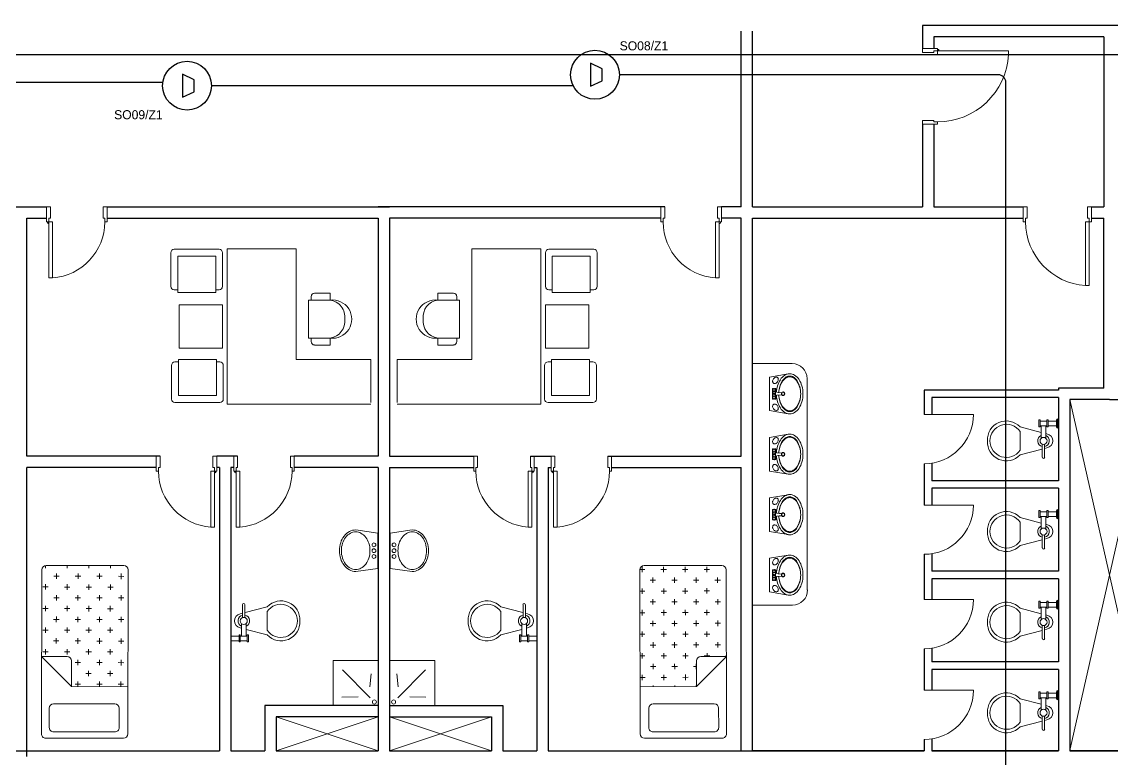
# Model space of a CAD drawing. Extents: x -59 to 582, y -1177 to 100.
# Drawn here: x 243.31 to 257.74, y -441.3 to -431.54 of the extents above; entities that cross this region are included whole.
import ezdxf
from ezdxf.enums import TextEntityAlignment as Align

# ---------------------------------------------------------------- set-up
doc = ezdxf.new("R2010")
doc.units = 0
doc.header["$LTSCALE"] = 0.15
doc.layers.get('0').update_dxf_attribs({"color": 252})
for name, color, linetype in [('0 sockets', 252, 'Continuous'), ('0 sound', 252, 'Continuous'), ('AUTOINCR', 7, 'Continuous'), ('bound', 252, 'Continuous'), ('FIRE_LOOP', 7, 'Continuous')]:
    doc.layers.add(name, color=color, linetype=linetype)
for name, color, linetype, lineweight in [('anal', 252, 'Continuous', 20), ('DOOR', 252, 'Continuous', 20), ('FIXT', 252, 'Continuous', 9), ('FUR', 252, 'Continuous', 9), ('sofa', 252, 'Continuous', 9), ('wall', 252, 'Continuous', 30), ('WC', 252, 'Continuous', 9)]:
    doc.layers.add(name, color=color, linetype=linetype, lineweight=lineweight)
doc.styles.add('ROMAND', font='ROMAND.SHX')

# ---------------------------------------------------------------- blocks, each defined once
blk = doc.blocks.new('WQ')
h = blk.add_hatch(color=6)
h.dxf.hatch_style = 1
h.paths.add_polyline_path([(-126.091, 5), (-126.091, -169.521), (126.091, -169.521), (126.091, 5)])
h.paths.add_polyline_path([(121.091, 0), (121.091, -164.521), (-121.091, -164.521), (-121.091, 0)], flags=16)
at = {"layer": '0 sockets', "color": 3, "style": 'ROMAND'}
blk.add_attdef('ACCESS_CONTROL', (-48.663, 7.622), '', height=7.973, dxfattribs=at)
blk = doc.blocks.new('D100')
at = {"layer": 'DOOR'}
for points in [[(0.03, 0.2), (0.03, 1.14), (0.078, 1.14), (0.078, 0.2)], [(0.03, 0.2), (0, 0.2), (0, 0), (0.05, 0), (0.05, 0.15), (0.03, 0.15)], [(0.97, 0.2), (1, 0.2), (1, 0), (0.95, 0), (0.95, 0.15), (0.97, 0.15)]]:
    blk.add_lwpolyline(points, close=True, dxfattribs=at)
blk.add_circle((0.02, 0.21), 0.01, dxfattribs=at)
blk.add_arc((0.029, 0.2), 0.941, 0.0029, 86.9663, dxfattribs=at)
blk = doc.blocks.new('A$C48FC3568')
at = {"layer": 'FUR'}
h = blk.add_hatch(dxfattribs=at)
h.set_pattern_fill('CROSS', color=256, scale=0.5, style=0)
h.set_pattern_definition([(0, (-34.60875, 58.23435), (0.125, -0.125), [0.0625, -0.1875]), (270, (-34.5775, 58.2656), (-0.125, -0.125), [0.0625, -0.1875])])
h.paths.add_polyline_path([(1.055, 0.703), (1.055, 1), (0.05, 1, 0.414214), (0, 0.95), (0, 0.05, 0.414214), (0.05, 0), (1.402, 0), (1.402, 0.653), (1.105, 0.653, -0.414214)])
for p, q in [((0, 0.95), (0, 0.05)), ((1.95, 1), (0.05, 1)), ((1.402, 0.653), (1.055, 1)), ((1.055, 1), (1.055, 0.703)), ((1.877, 0.909), (1.652, 0.909)), ((2, 0.05), (2, 0.95)), ((1.602, 0.859), (1.602, 0.15)), ((1.927, 0.15), (1.927, 0.859)), ((1.402, 0.653), (1.105, 0.653)), ((1.402, 0), (1.402, 0.653)), ((1.652, 0.1), (1.877, 0.1)), ((0.05, 0), (1.95, 0))]:
    blk.add_line(p, q, dxfattribs=at)
for centre, start, end in [((0.05, 0.95), 90, 180), ((1.652, 0.859), 90, 180), ((1.877, 0.859), 360, 90), ((1.95, 0.95), 360, 90), ((1.105, 0.703), 180, 270), ((1.652, 0.15), 180, 270), ((1.877, 0.15), 270, 0), ((0.05, 0.05), 180, 270), ((1.95, 0.05), 270, 360)]:
    blk.add_arc(centre, 0.05, start, end, dxfattribs=at)
blk = doc.blocks.new('ARCH')
at = {"layer": 'anal'}
for p, q in [((75.075, 373), (75.6, 373)), ((75.8, 372.8), (75.8, 370)), ((75.606, 369.804), (75.075, 369.804)), ((70.125, 368.325), (68.775, 367.875)), ((70.125, 367.875), (68.775, 368.325)), ((70.125, 368.325), (68.775, 367.875)), ((70.125, 367.875), (68.775, 368.325)), ((70.275, 367.875), (71.625, 368.325)), ((70.275, 368.325), (71.625, 367.875)), ((70.275, 367.875), (71.625, 368.325)), ((70.275, 368.325), (71.625, 367.875))]:
    blk.add_line(p, q, dxfattribs=at)
for centre, start, end in [((75.6, 372.8), 0, 90), ((75.606, 370.004), 270, 0)]:
    blk.add_arc(centre, 0.2, start, end, dxfattribs=at)
at = {"layer": 'bound', "color": 2}
blk.add_lwpolyline([(91.902, 377.348), (94.426, 377.348), (94.426, 312.722), (-14.994, 312.722), (-14.994, 377.09), (94.639, 377.09)], dxfattribs=at)
at = {"layer": 'DOOR'}
for p, q in [((77.35, 372.325), (78, 372.325)), ((77.35, 371.125), (78, 371.125)), ((77.35, 369.875), (78, 369.875)), ((77.35, 368.675), (78, 368.675))]:
    blk.add_line(p, q, dxfattribs=at)
for points in [[(65.765, 374.875), (65.735, 374.875), (65.735, 375.075), (65.785, 375.075), (65.785, 374.925), (65.765, 374.925)], [(66.505, 374.875), (66.535, 374.875), (66.535, 375.075), (66.485, 375.075), (66.485, 374.925), (66.505, 374.925)], [(73.895, 374.875), (73.865, 374.875), (73.865, 375.075), (73.915, 375.075), (73.915, 374.925), (73.895, 374.925)], [(74.635, 374.875), (74.665, 374.875), (74.665, 375.075), (74.615, 375.075), (74.615, 374.925), (74.635, 374.925)], [(78.691, 374.875), (78.661, 374.875), (78.661, 375.075), (78.711, 375.075), (78.711, 374.925), (78.691, 374.925)], [(79.531, 374.875), (79.561, 374.875), (79.561, 375.075), (79.511, 375.075), (79.511, 374.925), (79.531, 374.925)], [(65.765, 374.875), (65.765, 374.135), (65.813, 374.135), (65.813, 374.875)], [(74.635, 374.875), (74.635, 374.135), (74.587, 374.135), (74.587, 374.875)], [(79.531, 374.875), (79.531, 374.035), (79.483, 374.035), (79.483, 374.875)], [(67.217, 371.575), (67.187, 371.575), (67.187, 371.775), (67.237, 371.775), (67.237, 371.625), (67.217, 371.625)], [(67.957, 371.575), (67.987, 371.575), (67.987, 371.775), (67.937, 371.775), (67.937, 371.625), (67.957, 371.625)], [(68.243, 371.575), (68.213, 371.575), (68.213, 371.775), (68.263, 371.775), (68.263, 371.625), (68.243, 371.625)], [(68.983, 371.575), (69.013, 371.575), (69.013, 371.775), (68.963, 371.775), (68.963, 371.625), (68.983, 371.625)], [(71.417, 371.575), (71.387, 371.575), (71.387, 371.775), (71.437, 371.775), (71.437, 371.625), (71.417, 371.625)], [(72.157, 371.575), (72.187, 371.575), (72.187, 371.775), (72.137, 371.775), (72.137, 371.625), (72.157, 371.625)], [(72.443, 371.575), (72.413, 371.575), (72.413, 371.775), (72.463, 371.775), (72.463, 371.625), (72.443, 371.625)], [(73.183, 371.575), (73.213, 371.575), (73.213, 371.775), (73.163, 371.775), (73.163, 371.625), (73.183, 371.625)], [(67.957, 371.575), (67.957, 370.835), (67.908, 370.835), (67.908, 371.575)], [(68.243, 371.575), (68.243, 370.835), (68.292, 370.835), (68.292, 371.575)], [(72.157, 371.575), (72.157, 370.835), (72.108, 370.835), (72.108, 371.575)], [(72.443, 371.575), (72.443, 370.835), (72.492, 370.835), (72.492, 371.575)]]:
    blk.add_lwpolyline(points, close=True, dxfattribs=at)
for centre in [(65.755, 374.865), (74.645, 374.865), (67.967, 371.565), (68.233, 371.565), (72.167, 371.565), (72.433, 371.565)]:
    blk.add_circle(centre, 0.01, dxfattribs=at)
for centre, radius, start, end in [((65.765, 374.875), 0.74, 273.7231, 0), ((74.635, 374.875), 0.74, 180, 266.2769), ((79.536, 374.878), 0.845, 180.2218, 266.3889), ((77.35, 372.325), 0.65, 270, 0), ((67.957, 371.575), 0.74, 180, 266.2769), ((68.243, 371.575), 0.74, 273.7231, 0), ((72.157, 371.575), 0.74, 180, 266.2769), ((72.443, 371.575), 0.74, 273.7231, 0), ((77.35, 371.125), 0.65, 270, 0), ((77.35, 369.875), 0.65, 270, 0), ((77.35, 368.675), 0.65, 270, 0)]:
    blk.add_arc(centre, radius, start, end, dxfattribs=at)
at = {"layer": 'FIXT'}
for p, q in [((75.55, 372.864), (75.3, 372.822)), ((75.3, 372.822), (75.3, 372.377)), ((75.34, 372.67), (75.34, 372.53)), ((75.353, 372.67), (75.34, 372.67)), ((75.344, 372.669), (75.34, 372.67)), ((75.351, 372.669), (75.344, 372.669)), ((75.344, 372.669), (75.344, 372.663)), ((75.344, 372.637), (75.344, 372.563)), ((75.385, 372.67), (75.371, 372.67)), ((75.38, 372.669), (75.373, 372.669)), ((75.38, 372.669), (75.385, 372.67)), ((75.38, 372.669), (75.38, 372.663)), ((75.38, 372.637), (75.38, 372.563)), ((75.385, 372.67), (75.385, 372.639)), ((75.462, 372.613), (75.398, 372.62)), ((75.462, 372.587), (75.398, 372.58)), ((75.464, 372.614), (75.416, 372.618)), ((75.464, 372.586), (75.416, 372.582)), ((75.462, 372.613), (75.464, 372.614)), ((75.462, 372.587), (75.464, 372.586)), ((75.344, 372.531), (75.34, 372.53)), ((75.353, 372.53), (75.34, 372.53)), ((75.344, 372.531), (75.344, 372.537)), ((75.351, 372.531), (75.344, 372.531)), ((75.385, 372.53), (75.371, 372.53)), ((75.38, 372.531), (75.373, 372.531)), ((75.38, 372.531), (75.38, 372.537)), ((75.38, 372.531), (75.385, 372.53)), ((75.385, 372.53), (75.385, 372.561)), ((75.3, 372.377), (75.55, 372.336)), ((75.55, 372.064), (75.3, 372.022)), ((75.3, 372.022), (75.3, 371.577)), ((75.34, 371.87), (75.34, 371.73)), ((75.353, 371.87), (75.34, 371.87)), ((75.344, 371.869), (75.34, 371.87)), ((75.351, 371.869), (75.344, 371.869)), ((75.344, 371.869), (75.344, 371.863)), ((75.385, 371.87), (75.371, 371.87)), ((75.38, 371.869), (75.373, 371.869)), ((75.38, 371.869), (75.385, 371.87)), ((75.38, 371.869), (75.38, 371.863)), ((75.385, 371.87), (75.385, 371.839)), ((75.344, 371.731), (75.34, 371.73)), ((75.353, 371.73), (75.34, 371.73)), ((75.344, 371.837), (75.344, 371.763)), ((75.344, 371.731), (75.344, 371.737)), ((75.351, 371.731), (75.344, 371.731)), ((75.385, 371.73), (75.371, 371.73)), ((75.38, 371.731), (75.373, 371.731)), ((75.38, 371.837), (75.38, 371.763)), ((75.38, 371.731), (75.38, 371.737)), ((75.38, 371.731), (75.385, 371.73)), ((75.385, 371.73), (75.385, 371.761)), ((75.462, 371.813), (75.398, 371.82)), ((75.462, 371.787), (75.398, 371.78)), ((75.464, 371.814), (75.416, 371.818)), ((75.464, 371.786), (75.416, 371.782)), ((75.462, 371.813), (75.464, 371.814)), ((75.462, 371.787), (75.464, 371.786)), ((75.3, 371.577), (75.55, 371.536)), ((75.55, 371.264), (75.3, 371.222)), ((75.3, 371.222), (75.3, 370.777)), ((75.34, 371.07), (75.34, 370.93)), ((75.353, 371.07), (75.34, 371.07)), ((75.344, 371.069), (75.34, 371.07)), ((75.351, 371.069), (75.344, 371.069)), ((75.344, 371.069), (75.344, 371.063)), ((75.344, 371.037), (75.344, 370.963)), ((75.385, 371.07), (75.371, 371.07)), ((75.38, 371.069), (75.373, 371.069)), ((75.38, 371.069), (75.385, 371.07)), ((75.38, 371.069), (75.38, 371.063)), ((75.38, 371.037), (75.38, 370.963)), ((75.385, 371.07), (75.385, 371.039)), ((75.462, 371.013), (75.398, 371.02)), ((75.464, 371.014), (75.416, 371.018)), ((75.462, 371.013), (75.464, 371.014)), ((75.344, 370.931), (75.34, 370.93)), ((75.353, 370.93), (75.34, 370.93)), ((75.344, 370.931), (75.344, 370.937)), ((75.351, 370.931), (75.344, 370.931)), ((75.385, 370.93), (75.371, 370.93)), ((75.38, 370.931), (75.373, 370.931)), ((75.38, 370.931), (75.38, 370.937)), ((75.38, 370.931), (75.385, 370.93)), ((75.385, 370.93), (75.385, 370.961)), ((75.462, 370.987), (75.398, 370.98)), ((75.464, 370.986), (75.416, 370.982)), ((75.462, 370.987), (75.464, 370.986)), ((69.826, 370.798), (70.117, 370.757)), ((70.117, 370.289), (70.117, 370.757)), ((70.574, 370.798), (70.283, 370.757)), ((70.283, 370.289), (70.283, 370.757)), ((75.3, 370.777), (75.55, 370.736)), ((75.55, 370.464), (75.3, 370.422)), ((75.3, 370.422), (75.3, 369.977)), ((69.826, 370.248), (70.117, 370.289)), ((70.574, 370.248), (70.283, 370.289)), ((75.34, 370.27), (75.34, 370.13)), ((75.353, 370.27), (75.34, 370.27)), ((75.344, 370.269), (75.34, 370.27)), ((75.344, 370.131), (75.34, 370.13)), ((75.353, 370.13), (75.34, 370.13)), ((75.351, 370.269), (75.344, 370.269)), ((75.344, 370.269), (75.344, 370.263)), ((75.344, 370.237), (75.344, 370.163)), ((75.344, 370.131), (75.344, 370.137)), ((75.351, 370.131), (75.344, 370.131)), ((75.385, 370.27), (75.371, 370.27)), ((75.385, 370.13), (75.371, 370.13)), ((75.38, 370.269), (75.373, 370.269)), ((75.38, 370.131), (75.373, 370.131)), ((75.38, 370.269), (75.385, 370.27)), ((75.38, 370.269), (75.38, 370.263)), ((75.38, 370.237), (75.38, 370.163)), ((75.38, 370.131), (75.38, 370.137)), ((75.38, 370.131), (75.385, 370.13)), ((75.385, 370.27), (75.385, 370.239)), ((75.385, 370.13), (75.385, 370.161)), ((75.462, 370.213), (75.398, 370.22)), ((75.462, 370.187), (75.398, 370.18)), ((75.464, 370.214), (75.416, 370.218)), ((75.464, 370.186), (75.416, 370.182)), ((75.462, 370.213), (75.464, 370.214)), ((75.462, 370.187), (75.464, 370.186)), ((75.3, 369.977), (75.55, 369.936))]:
    blk.add_line(p, q, dxfattribs=at)
for centre, radius in [((75.362, 372.65), 0.022), ((75.362, 372.65), 0.0173), ((75.362, 372.6), 0.0095), ((75.362, 372.55), 0.022), ((75.362, 372.55), 0.0173), ((75.362, 371.85), 0.022), ((75.362, 371.85), 0.0173), ((75.362, 371.75), 0.022), ((75.362, 371.75), 0.0173), ((75.362, 371.8), 0.0095), ((75.362, 371.05), 0.022), ((75.362, 371.05), 0.0173), ((75.362, 371), 0.0095), ((75.362, 370.95), 0.022), ((75.362, 370.95), 0.0173), ((70.067, 370.6), 0.025), ((70.333, 370.6), 0.025), ((70.067, 370.523), 0.025), ((70.067, 370.446), 0.025), ((70.333, 370.523), 0.025), ((70.333, 370.446), 0.025), ((75.362, 370.25), 0.022), ((75.362, 370.15), 0.022), ((75.362, 370.25), 0.0173), ((75.362, 370.15), 0.0173), ((75.362, 370.2), 0.0095)]:
    blk.add_circle(centre, radius, dxfattribs=at)
for centre, radius, start, end in [((75.391, 372.766), 0.0477, 162.1518, 181.6897), ((75.379, 372.765), 0.036, 181.6897, 205.9295), ((75.406, 372.761), 0.0632, 145, 162.1518), ((75.368, 372.76), 0.0237, 205.9295, 235), ((75.406, 372.761), 0.0632, 127.8482, 145), ((75.368, 372.76), 0.0237, 235, 264.0705), ((75.369, 372.772), 0.036, 264.0705, 288.3103), ((75.396, 372.773), 0.0477, 108.3103, 127.8482), ((75.392, 372.784), 0.036, 84.0705, 108.3103), ((75.366, 372.783), 0.0477, 288.3103, 307.8482), ((75.356, 372.796), 0.0632, 307.8482, 325), ((75.394, 372.796), 0.0237, 55, 84.0705), ((75.394, 372.796), 0.0237, 25.9295, 55), ((75.684, 372.63), 0.285, 146.5346, 164.6876), ((75.356, 372.796), 0.0632, 325, 342.1518), ((75.383, 372.791), 0.036, 1.6897, 25.9295), ((75.371, 372.791), 0.0477, 342.1518, 1.6897), ((75.684, 372.63), 0.255, 146.5346, 164.6876), ((75.684, 372.62), 0.255, 146.5346, 164.6876), ((75.614, 372.677), 0.202, 122.0725, 146.5346), ((75.614, 372.677), 0.172, 122.0725, 146.5346), ((75.614, 372.667), 0.172, 122.0725, 146.5346), ((75.57, 372.747), 0.119, 90, 122.0725), ((75.57, 372.747), 0.0886, 90, 122.0725), ((75.57, 372.737), 0.0886, 90, 122.0725), ((75.57, 372.747), 0.119, 57.9275, 90), ((75.57, 372.747), 0.0886, 57.9275, 90), ((75.57, 372.737), 0.0886, 57.9275, 90), ((75.525, 372.677), 0.172, 33.4654, 57.9275), ((75.525, 372.667), 0.172, 33.4654, 57.9275), ((75.525, 372.677), 0.202, 33.4654, 57.9275), ((75.455, 372.63), 0.255, 15.3124, 33.4654), ((75.455, 372.62), 0.255, 15.3124, 33.4654), ((75.455, 372.63), 0.285, 15.3124, 33.4654), ((75.333, 372.65), 0.0115, 315.8561, 44.1439), ((75.362, 372.679), 0.0115, 225.8561, 314.1439), ((75.362, 372.621), 0.0115, 45.8561, 134.1439), ((75.391, 372.65), 0.0115, 135.8561, 224.1439), ((75.4, 372.64), 0.02, 186.6527, 264.0223), ((75.4, 372.56), 0.02, 95.9777, 173.3473), ((75.405, 372.639), 0.02, 180, 254.9387), ((75.405, 372.561), 0.02, 105.0613, 180), ((75.794, 372.6), 0.4, 164.6876, 176.8829), ((75.794, 372.6), 0.37, 164.6876, 177.3133), ((75.794, 372.6), 0.37, 182.6867, 195.3124), ((75.794, 372.59), 0.37, 164.6876, 175.771), ((75.794, 372.61), 0.37, 184.229, 195.3124), ((75.481, 372.6), 0.025, 211.8827, 148.1173), ((75.365, 372.6), 0.0978, 352.2121, 7.7879), ((75.481, 372.6), 0.02, 90, 148.5007), ((75.365, 372.6), 0.099, 351.872, 8.128), ((75.481, 372.6), 0.02, 211.4993, 270), ((75.481, 372.6), 0.02, 270, 90), ((75.345, 372.6), 0.37, 0, 15.3124), ((75.345, 372.59), 0.37, 1.5476, 15.3124), ((75.345, 372.6), 0.37, 344.6876, 0), ((75.345, 372.61), 0.37, 344.6876, 358.4524), ((75.345, 372.6), 0.4, 0, 15.3124), ((75.345, 372.6), 0.4, 344.6876, 0), ((75.333, 372.55), 0.0115, 315.8561, 44.1439), ((75.379, 372.435), 0.036, 154.0705, 178.3103), ((75.391, 372.434), 0.0477, 178.3103, 197.8482), ((75.368, 372.44), 0.0237, 125, 154.0705), ((75.362, 372.579), 0.0115, 225.8561, 314.1439), ((75.362, 372.521), 0.0115, 45.8561, 134.1439), ((75.368, 372.44), 0.0237, 95.9295, 125), ((75.369, 372.428), 0.036, 71.6897, 95.9295), ((75.391, 372.55), 0.0115, 135.8561, 224.1439), ((75.366, 372.417), 0.0477, 52.1518, 71.6897), ((75.794, 372.6), 0.4, 183.1171, 195.3124), ((75.356, 372.404), 0.0632, 35, 52.1518), ((75.684, 372.57), 0.285, 195.3124, 213.4654), ((75.356, 372.404), 0.0632, 17.8482, 35), ((75.684, 372.58), 0.255, 195.3124, 213.4654), ((75.684, 372.57), 0.255, 195.3124, 213.4654), ((75.614, 372.533), 0.172, 213.4654, 237.9275), ((75.525, 372.533), 0.172, 302.0725, 326.5346), ((75.455, 372.58), 0.255, 326.5346, 344.6876), ((75.455, 372.57), 0.255, 326.5346, 344.6876), ((75.455, 372.57), 0.285, 326.5346, 344.6876), ((75.406, 372.439), 0.0632, 197.8482, 215), ((75.406, 372.439), 0.0632, 215, 232.1518), ((75.396, 372.427), 0.0477, 232.1518, 251.6897), ((75.392, 372.416), 0.036, 251.6897, 275.9295), ((75.394, 372.404), 0.0237, 275.9295, 305), ((75.394, 372.404), 0.0237, 305, 334.0705), ((75.383, 372.409), 0.036, 334.0705, 358.3103), ((75.371, 372.409), 0.0477, 358.3103, 17.8482), ((75.614, 372.523), 0.202, 213.4654, 237.9275), ((75.614, 372.523), 0.172, 213.4654, 237.9275), ((75.57, 372.453), 0.119, 237.9275, 270), ((75.57, 372.463), 0.0886, 237.9275, 270), ((75.57, 372.453), 0.0886, 237.9275, 270), ((75.57, 372.463), 0.0886, 270, 302.0725), ((75.57, 372.453), 0.0886, 270, 302.0725), ((75.57, 372.453), 0.119, 270, 302.0725), ((75.525, 372.523), 0.172, 302.0725, 326.5346), ((75.525, 372.523), 0.202, 302.0725, 326.5346), ((75.406, 371.961), 0.0632, 127.8482, 145), ((75.396, 371.973), 0.0477, 108.3103, 127.8482), ((75.392, 371.984), 0.036, 84.0705, 108.3103), ((75.394, 371.996), 0.0237, 55, 84.0705), ((75.394, 371.996), 0.0237, 25.9295, 55), ((75.383, 371.991), 0.036, 1.6897, 25.9295), ((75.614, 371.877), 0.202, 122.0725, 146.5346), ((75.614, 371.877), 0.172, 122.0725, 146.5346), ((75.614, 371.867), 0.172, 122.0725, 146.5346), ((75.57, 371.947), 0.119, 90, 122.0725), ((75.57, 371.947), 0.0886, 90, 122.0725), ((75.57, 371.937), 0.0886, 90, 122.0725), ((75.57, 371.947), 0.119, 57.9275, 90), ((75.57, 371.947), 0.0886, 57.9275, 90), ((75.57, 371.937), 0.0886, 57.9275, 90), ((75.525, 371.877), 0.172, 33.4654, 57.9275), ((75.525, 371.867), 0.172, 33.4654, 57.9275), ((75.525, 371.877), 0.202, 33.4654, 57.9275), ((75.333, 371.85), 0.0115, 315.8561, 44.1439), ((75.391, 371.966), 0.0477, 162.1518, 181.6897), ((75.379, 371.965), 0.036, 181.6897, 205.9295), ((75.406, 371.961), 0.0632, 145, 162.1518), ((75.368, 371.96), 0.0237, 205.9295, 235), ((75.368, 371.96), 0.0237, 235, 264.0705), ((75.362, 371.879), 0.0115, 225.8561, 314.1439), ((75.369, 371.972), 0.036, 264.0705, 288.3103), ((75.391, 371.85), 0.0115, 135.8561, 224.1439), ((75.366, 371.983), 0.0477, 288.3103, 307.8482), ((75.356, 371.996), 0.0632, 307.8482, 325), ((75.794, 371.8), 0.4, 164.6876, 176.8829), ((75.684, 371.83), 0.285, 146.5346, 164.6876), ((75.356, 371.996), 0.0632, 325, 342.1518), ((75.371, 371.991), 0.0477, 342.1518, 1.6897), ((75.794, 371.8), 0.37, 164.6876, 177.3133), ((75.794, 371.79), 0.37, 164.6876, 175.771), ((75.684, 371.83), 0.255, 146.5346, 164.6876), ((75.684, 371.82), 0.255, 146.5346, 164.6876), ((75.455, 371.83), 0.255, 15.3124, 33.4654), ((75.455, 371.82), 0.255, 15.3124, 33.4654), ((75.455, 371.83), 0.285, 15.3124, 33.4654), ((75.345, 371.8), 0.37, 0, 15.3124), ((75.345, 371.79), 0.37, 1.5476, 15.3124), ((75.345, 371.8), 0.4, 0, 15.3124), ((75.333, 371.75), 0.0115, 315.8561, 44.1439), ((75.362, 371.821), 0.0115, 45.8561, 134.1439), ((75.362, 371.779), 0.0115, 225.8561, 314.1439), ((75.362, 371.721), 0.0115, 45.8561, 134.1439), ((75.391, 371.75), 0.0115, 135.8561, 224.1439), ((75.4, 371.84), 0.02, 186.6527, 264.0223), ((75.4, 371.76), 0.02, 95.9777, 173.3473), ((75.405, 371.839), 0.02, 180, 254.9387), ((75.405, 371.761), 0.02, 105.0613, 180), ((75.794, 371.8), 0.4, 183.1171, 195.3124), ((75.794, 371.8), 0.37, 182.6867, 195.3124), ((75.794, 371.81), 0.37, 184.229, 195.3124), ((75.481, 371.8), 0.025, 211.8827, 148.1173), ((75.365, 371.8), 0.0978, 352.2121, 7.7879), ((75.481, 371.8), 0.02, 90, 148.5007), ((75.365, 371.8), 0.099, 351.872, 8.128), ((75.481, 371.8), 0.02, 211.4993, 270), ((75.481, 371.8), 0.02, 270, 90), ((75.345, 371.8), 0.37, 344.6876, 0), ((75.345, 371.81), 0.37, 344.6876, 358.4524), ((75.345, 371.8), 0.4, 344.6876, 0), ((75.379, 371.635), 0.036, 154.0705, 178.3103), ((75.391, 371.634), 0.0477, 178.3103, 197.8482), ((75.406, 371.639), 0.0632, 197.8482, 215), ((75.368, 371.64), 0.0237, 125, 154.0705), ((75.368, 371.64), 0.0237, 95.9295, 125), ((75.406, 371.639), 0.0632, 215, 232.1518), ((75.369, 371.628), 0.036, 71.6897, 95.9295), ((75.396, 371.627), 0.0477, 232.1518, 251.6897), ((75.366, 371.617), 0.0477, 52.1518, 71.6897), ((75.392, 371.616), 0.036, 251.6897, 275.9295), ((75.356, 371.604), 0.0632, 35, 52.1518), ((75.394, 371.604), 0.0237, 275.9295, 305), ((75.394, 371.604), 0.0237, 305, 334.0705), ((75.684, 371.77), 0.285, 195.3124, 213.4654), ((75.356, 371.604), 0.0632, 17.8482, 35), ((75.383, 371.609), 0.036, 334.0705, 358.3103), ((75.371, 371.609), 0.0477, 358.3103, 17.8482), ((75.684, 371.78), 0.255, 195.3124, 213.4654), ((75.684, 371.77), 0.255, 195.3124, 213.4654), ((75.614, 371.723), 0.202, 213.4654, 237.9275), ((75.614, 371.733), 0.172, 213.4654, 237.9275), ((75.614, 371.723), 0.172, 213.4654, 237.9275), ((75.57, 371.663), 0.0886, 237.9275, 270), ((75.57, 371.653), 0.0886, 237.9275, 270), ((75.57, 371.663), 0.0886, 270, 302.0725), ((75.57, 371.653), 0.0886, 270, 302.0725), ((75.525, 371.733), 0.172, 302.0725, 326.5346), ((75.525, 371.723), 0.172, 302.0725, 326.5346), ((75.525, 371.723), 0.202, 302.0725, 326.5346), ((75.455, 371.78), 0.255, 326.5346, 344.6876), ((75.455, 371.77), 0.255, 326.5346, 344.6876), ((75.455, 371.77), 0.285, 326.5346, 344.6876), ((75.57, 371.653), 0.119, 237.9275, 270), ((75.57, 371.653), 0.119, 270, 302.0725), ((75.391, 371.166), 0.0477, 162.1518, 181.6897), ((75.379, 371.165), 0.036, 181.6897, 205.9295), ((75.406, 371.161), 0.0632, 145, 162.1518), ((75.368, 371.16), 0.0237, 205.9295, 235), ((75.406, 371.161), 0.0632, 127.8482, 145), ((75.368, 371.16), 0.0237, 235, 264.0705), ((75.369, 371.172), 0.036, 264.0705, 288.3103), ((75.396, 371.173), 0.0477, 108.3103, 127.8482), ((75.392, 371.184), 0.036, 84.0705, 108.3103), ((75.366, 371.183), 0.0477, 288.3103, 307.8482), ((75.356, 371.196), 0.0632, 307.8482, 325), ((75.394, 371.196), 0.0237, 55, 84.0705), ((75.394, 371.196), 0.0237, 25.9295, 55), ((75.684, 371.03), 0.285, 146.5346, 164.6876), ((75.356, 371.196), 0.0632, 325, 342.1518), ((75.383, 371.191), 0.036, 1.6897, 25.9295), ((75.371, 371.191), 0.0477, 342.1518, 1.6897), ((75.684, 371.03), 0.255, 146.5346, 164.6876), ((75.684, 371.02), 0.255, 146.5346, 164.6876), ((75.614, 371.077), 0.202, 122.0725, 146.5346), ((75.614, 371.077), 0.172, 122.0725, 146.5346), ((75.614, 371.067), 0.172, 122.0725, 146.5346), ((75.57, 371.147), 0.119, 90, 122.0725), ((75.57, 371.147), 0.0886, 90, 122.0725), ((75.57, 371.137), 0.0886, 90, 122.0725), ((75.57, 371.147), 0.119, 57.9275, 90), ((75.57, 371.147), 0.0886, 57.9275, 90), ((75.57, 371.137), 0.0886, 57.9275, 90), ((75.525, 371.077), 0.172, 33.4654, 57.9275), ((75.525, 371.067), 0.172, 33.4654, 57.9275), ((75.525, 371.077), 0.202, 33.4654, 57.9275), ((75.455, 371.03), 0.255, 15.3124, 33.4654), ((75.455, 371.02), 0.255, 15.3124, 33.4654), ((75.455, 371.03), 0.285, 15.3124, 33.4654), ((75.333, 371.05), 0.0115, 315.8561, 44.1439), ((75.362, 371.079), 0.0115, 225.8561, 314.1439), ((75.362, 371.021), 0.0115, 45.8561, 134.1439), ((75.391, 371.05), 0.0115, 135.8561, 224.1439), ((75.4, 371.04), 0.02, 186.6527, 264.0223), ((75.405, 371.039), 0.02, 180, 254.9387), ((75.794, 371), 0.4, 164.6876, 176.8829), ((75.794, 371), 0.37, 164.6876, 177.3133), ((75.794, 370.99), 0.37, 164.6876, 175.771), ((75.481, 371), 0.025, 211.8827, 148.1173), ((75.365, 371), 0.0978, 352.2121, 7.7879), ((75.481, 371), 0.02, 90, 148.5007), ((75.365, 371), 0.099, 351.872, 8.128), ((75.481, 371), 0.02, 270, 90), ((75.345, 371), 0.37, 0, 15.3124), ((75.345, 370.99), 0.37, 1.5476, 15.3124), ((75.345, 371), 0.37, 344.6876, 0), ((75.345, 371.01), 0.37, 344.6876, 358.4524), ((75.345, 371), 0.4, 0, 15.3124), ((75.345, 371), 0.4, 344.6876, 0), ((75.333, 370.95), 0.0115, 315.8561, 44.1439), ((75.379, 370.835), 0.036, 154.0705, 178.3103), ((75.368, 370.84), 0.0237, 125, 154.0705), ((75.362, 370.979), 0.0115, 225.8561, 314.1439), ((75.362, 370.921), 0.0115, 45.8561, 134.1439), ((75.368, 370.84), 0.0237, 95.9295, 125), ((75.369, 370.828), 0.036, 71.6897, 95.9295), ((75.391, 370.95), 0.0115, 135.8561, 224.1439), ((75.4, 370.96), 0.02, 95.9777, 173.3473), ((75.366, 370.817), 0.0477, 52.1518, 71.6897), ((75.405, 370.961), 0.02, 105.0613, 180), ((75.794, 371), 0.4, 183.1171, 195.3124), ((75.356, 370.804), 0.0632, 35, 52.1518), ((75.684, 370.97), 0.285, 195.3124, 213.4654), ((75.794, 371), 0.37, 182.6867, 195.3124), ((75.794, 371.01), 0.37, 184.229, 195.3124), ((75.684, 370.98), 0.255, 195.3124, 213.4654), ((75.684, 370.97), 0.255, 195.3124, 213.4654), ((75.481, 371), 0.02, 211.4993, 270), ((75.455, 370.98), 0.255, 326.5346, 344.6876), ((75.455, 370.97), 0.255, 326.5346, 344.6876), ((75.455, 370.97), 0.285, 326.5346, 344.6876), ((69.896, 370.544), 0.282, 142.7902, 162.5408), ((69.853, 370.577), 0.228, 118.613, 142.7902), ((69.853, 370.577), 0.203, 118.613, 142.7902), ((69.826, 370.627), 0.171, 90, 118.613), ((69.826, 370.627), 0.146, 90, 118.613), ((69.826, 370.627), 0.146, 61.387, 90), ((69.798, 370.577), 0.203, 37.2098, 61.387), ((70.602, 370.577), 0.203, 118.613, 142.7902), ((70.574, 370.627), 0.146, 90, 118.613), ((70.574, 370.627), 0.171, 61.387, 90), ((70.574, 370.627), 0.146, 61.387, 90), ((70.547, 370.577), 0.203, 37.2098, 61.387), ((70.547, 370.577), 0.228, 37.2098, 61.387), ((70.504, 370.544), 0.282, 17.4592, 37.2098), ((75.391, 370.834), 0.0477, 178.3103, 197.8482), ((75.406, 370.839), 0.0632, 197.8482, 215), ((75.406, 370.839), 0.0632, 215, 232.1518), ((75.396, 370.827), 0.0477, 232.1518, 251.6897), ((75.392, 370.816), 0.036, 251.6897, 275.9295), ((75.394, 370.804), 0.0237, 275.9295, 305), ((75.394, 370.804), 0.0237, 305, 334.0705), ((75.356, 370.804), 0.0632, 17.8482, 35), ((75.383, 370.809), 0.036, 334.0705, 358.3103), ((75.371, 370.809), 0.0477, 358.3103, 17.8482), ((75.614, 370.923), 0.202, 213.4654, 237.9275), ((75.614, 370.933), 0.172, 213.4654, 237.9275), ((75.614, 370.923), 0.172, 213.4654, 237.9275), ((75.57, 370.853), 0.119, 237.9275, 270), ((75.57, 370.863), 0.0886, 237.9275, 270), ((75.57, 370.853), 0.0886, 237.9275, 270), ((75.57, 370.863), 0.0886, 270, 302.0725), ((75.57, 370.853), 0.0886, 270, 302.0725), ((75.57, 370.853), 0.119, 270, 302.0725), ((75.525, 370.933), 0.172, 302.0725, 326.5346), ((75.525, 370.923), 0.172, 302.0725, 326.5346), ((75.525, 370.923), 0.202, 302.0725, 326.5346), ((69.964, 370.523), 0.353, 162.5408, 180), ((69.964, 370.523), 0.328, 162.5408, 180), ((69.896, 370.544), 0.257, 142.7902, 162.5408), ((69.755, 370.544), 0.257, 17.4592, 37.2098), ((69.687, 370.523), 0.328, 360, 17.4592), ((70.713, 370.523), 0.328, 162.5408, 180), ((70.645, 370.544), 0.257, 142.7902, 162.5408), ((70.504, 370.544), 0.257, 17.4592, 37.2098), ((70.436, 370.523), 0.328, 0, 17.4592), ((70.436, 370.523), 0.353, 360, 17.4592), ((69.964, 370.523), 0.353, 180, 197.4592), ((69.896, 370.502), 0.282, 197.4592, 217.2098), ((69.964, 370.523), 0.328, 180, 197.4592), ((69.896, 370.502), 0.257, 197.4592, 217.2098), ((69.755, 370.502), 0.257, 322.7902, 342.5408), ((69.687, 370.523), 0.328, 342.5408, 0), ((70.713, 370.523), 0.328, 180, 197.4592), ((70.645, 370.502), 0.257, 197.4592, 217.2098), ((70.504, 370.502), 0.257, 322.7902, 342.5408), ((70.504, 370.502), 0.282, 322.7902, 342.5408), ((70.436, 370.523), 0.328, 342.5408, 360), ((70.436, 370.523), 0.353, 342.5408, 0), ((75.396, 370.373), 0.0477, 108.3103, 127.8482), ((75.392, 370.384), 0.036, 84.0705, 108.3103), ((75.394, 370.396), 0.0237, 55, 84.0705), ((75.394, 370.396), 0.0237, 25.9295, 55), ((75.614, 370.277), 0.202, 122.0725, 146.5346), ((75.614, 370.277), 0.172, 122.0725, 146.5346), ((75.57, 370.347), 0.119, 90, 122.0725), ((75.57, 370.347), 0.0886, 90, 122.0725), ((75.57, 370.337), 0.0886, 90, 122.0725), ((75.57, 370.347), 0.119, 57.9275, 90), ((75.57, 370.347), 0.0886, 57.9275, 90), ((75.57, 370.337), 0.0886, 57.9275, 90), ((75.525, 370.277), 0.172, 33.4654, 57.9275), ((75.525, 370.277), 0.202, 33.4654, 57.9275), ((69.853, 370.469), 0.228, 217.2098, 241.387), ((69.853, 370.469), 0.203, 217.2098, 241.387), ((69.826, 370.419), 0.146, 241.387, 270), ((69.826, 370.419), 0.146, 270, 298.613), ((69.798, 370.469), 0.203, 298.613, 322.7902), ((70.602, 370.469), 0.203, 217.2098, 241.387), ((70.574, 370.419), 0.146, 241.387, 270), ((70.574, 370.419), 0.146, 270, 298.613), ((70.547, 370.469), 0.203, 298.613, 322.7902), ((70.547, 370.469), 0.228, 298.613, 322.7902), ((75.391, 370.366), 0.0477, 162.1518, 181.6897), ((75.379, 370.365), 0.036, 181.6897, 205.9295), ((75.406, 370.361), 0.0632, 145, 162.1518), ((75.368, 370.36), 0.0237, 205.9295, 235), ((75.406, 370.361), 0.0632, 127.8482, 145), ((75.368, 370.36), 0.0237, 235, 264.0705), ((75.362, 370.279), 0.0115, 225.8561, 314.1439), ((75.369, 370.372), 0.036, 264.0705, 288.3103), ((75.366, 370.383), 0.0477, 288.3103, 307.8482), ((75.356, 370.396), 0.0632, 307.8482, 325), ((75.794, 370.2), 0.4, 164.6876, 176.8829), ((75.684, 370.23), 0.285, 146.5346, 164.6876), ((75.356, 370.396), 0.0632, 325, 342.1518), ((75.383, 370.391), 0.036, 1.6897, 25.9295), ((75.371, 370.391), 0.0477, 342.1518, 1.6897), ((75.794, 370.2), 0.37, 164.6876, 177.3133), ((75.794, 370.19), 0.37, 164.6876, 175.771), ((75.684, 370.23), 0.255, 146.5346, 164.6876), ((75.684, 370.22), 0.255, 146.5346, 164.6876), ((75.614, 370.267), 0.172, 122.0725, 146.5346), ((75.525, 370.267), 0.172, 33.4654, 57.9275), ((75.455, 370.23), 0.255, 15.3124, 33.4654), ((75.455, 370.22), 0.255, 15.3124, 33.4654), ((75.455, 370.23), 0.285, 15.3124, 33.4654), ((75.345, 370.2), 0.37, 0, 15.3124), ((75.345, 370.19), 0.37, 1.5476, 15.3124), ((75.345, 370.2), 0.4, 0, 15.3124), ((69.826, 370.419), 0.171, 241.387, 270), ((70.574, 370.419), 0.171, 270, 298.613), ((75.333, 370.25), 0.0115, 315.8561, 44.1439), ((75.333, 370.15), 0.0115, 315.8561, 44.1439), ((75.362, 370.221), 0.0115, 45.8561, 134.1439), ((75.362, 370.179), 0.0115, 225.8561, 314.1439), ((75.362, 370.121), 0.0115, 45.8561, 134.1439), ((75.391, 370.25), 0.0115, 135.8561, 224.1439), ((75.391, 370.15), 0.0115, 135.8561, 224.1439), ((75.4, 370.24), 0.02, 186.6527, 264.0223), ((75.4, 370.16), 0.02, 95.9777, 173.3473), ((75.405, 370.239), 0.02, 180, 254.9387), ((75.405, 370.161), 0.02, 105.0613, 180), ((75.794, 370.2), 0.4, 183.1171, 195.3124), ((75.794, 370.2), 0.37, 182.6867, 195.3124), ((75.794, 370.21), 0.37, 184.229, 195.3124), ((75.481, 370.2), 0.025, 211.8827, 148.1173), ((75.365, 370.2), 0.0978, 352.2121, 7.7879), ((75.481, 370.2), 0.02, 90, 148.5007), ((75.365, 370.2), 0.099, 351.872, 8.128), ((75.481, 370.2), 0.02, 211.4993, 270), ((75.481, 370.2), 0.02, 270, 90), ((75.345, 370.2), 0.37, 344.6876, 0), ((75.345, 370.21), 0.37, 344.6876, 358.4524), ((75.345, 370.2), 0.4, 344.6876, 0), ((75.379, 370.035), 0.036, 154.0705, 178.3103), ((75.391, 370.034), 0.0477, 178.3103, 197.8482), ((75.406, 370.039), 0.0632, 197.8482, 215), ((75.368, 370.04), 0.0237, 125, 154.0705), ((75.368, 370.04), 0.0237, 95.9295, 125), ((75.406, 370.039), 0.0632, 215, 232.1518), ((75.369, 370.028), 0.036, 71.6897, 95.9295), ((75.396, 370.027), 0.0477, 232.1518, 251.6897), ((75.366, 370.017), 0.0477, 52.1518, 71.6897), ((75.356, 370.004), 0.0632, 35, 52.1518), ((75.394, 370.004), 0.0237, 275.9295, 305), ((75.394, 370.004), 0.0237, 305, 334.0705), ((75.684, 370.17), 0.285, 195.3124, 213.4654), ((75.356, 370.004), 0.0632, 17.8482, 35), ((75.383, 370.009), 0.036, 334.0705, 358.3103), ((75.371, 370.009), 0.0477, 358.3103, 17.8482), ((75.684, 370.18), 0.255, 195.3124, 213.4654), ((75.684, 370.17), 0.255, 195.3124, 213.4654), ((75.614, 370.123), 0.202, 213.4654, 237.9275), ((75.614, 370.133), 0.172, 213.4654, 237.9275), ((75.614, 370.123), 0.172, 213.4654, 237.9275), ((75.57, 370.063), 0.0886, 237.9275, 270), ((75.57, 370.063), 0.0886, 270, 302.0725), ((75.525, 370.133), 0.172, 302.0725, 326.5346), ((75.525, 370.123), 0.172, 302.0725, 326.5346), ((75.525, 370.123), 0.202, 302.0725, 326.5346), ((75.455, 370.18), 0.255, 326.5346, 344.6876), ((75.455, 370.17), 0.255, 326.5346, 344.6876), ((75.455, 370.17), 0.285, 326.5346, 344.6876), ((75.392, 370.016), 0.036, 251.6897, 275.9295), ((75.57, 370.053), 0.119, 237.9275, 270), ((75.57, 370.053), 0.0886, 237.9275, 270), ((75.57, 370.053), 0.0886, 270, 302.0725), ((75.57, 370.053), 0.119, 270, 302.0725)]:
    blk.add_arc(centre, radius, start, end, dxfattribs=at)
at = {"layer": 'FUR'}
for p, q in [((67.378, 374.468), (67.378, 374.023)), ((67.721, 374.514), (67.424, 374.514)), ((67.721, 374.514), (68.018, 374.514)), ((68.064, 374.468), (68.064, 374.023)), ((68.123, 372.461), (68.123, 374.518)), ((68.123, 374.518), (69.037, 374.518)), ((69.037, 373.056), (69.037, 374.518)), ((71.363, 373.056), (71.363, 374.518)), ((72.277, 374.518), (71.363, 374.518)), ((72.277, 372.461), (72.277, 374.518)), ((72.336, 374.468), (72.336, 374.023)), ((72.679, 374.514), (72.382, 374.514)), ((72.679, 374.514), (72.976, 374.514)), ((73.022, 374.468), (73.022, 374.023)), ((67.47, 374.423), (67.47, 373.943)), ((67.721, 374.423), (67.47, 374.423)), ((67.721, 374.423), (67.973, 374.423)), ((67.973, 374.423), (67.973, 373.943)), ((72.679, 374.423), (72.427, 374.423)), ((72.427, 374.423), (72.427, 373.943)), ((72.679, 374.423), (72.93, 374.423)), ((72.93, 374.423), (72.93, 373.943)), ((67.47, 373.977), (67.424, 373.977)), ((67.721, 373.943), (67.47, 373.943)), ((67.721, 373.943), (67.973, 373.943)), ((67.973, 373.977), (68.018, 373.977)), ((69.236, 373.841), (69.236, 373.886)), ((69.486, 373.932), (69.281, 373.932)), ((69.486, 373.932), (69.486, 373.841)), ((70.914, 373.932), (70.914, 373.841)), ((70.914, 373.932), (71.119, 373.932)), ((71.164, 373.841), (71.164, 373.886)), ((72.427, 373.977), (72.382, 373.977)), ((72.679, 373.943), (72.427, 373.943)), ((72.679, 373.943), (72.93, 373.943)), ((72.93, 373.977), (72.976, 373.977)), ((67.49, 373.777), (67.49, 373.206)), ((67.49, 373.777), (68.062, 373.777)), ((68.062, 373.777), (68.062, 373.206)), ((69.486, 373.841), (69.201, 373.841)), ((69.201, 373.589), (69.201, 373.841)), ((70.914, 373.841), (71.199, 373.841)), ((71.199, 373.589), (71.199, 373.841)), ((72.338, 373.777), (72.338, 373.206)), ((72.91, 373.777), (72.338, 373.777)), ((72.91, 373.777), (72.91, 373.206)), ((69.201, 373.589), (69.201, 373.338)), ((71.199, 373.589), (71.199, 373.338)), ((69.486, 373.338), (69.201, 373.338)), ((69.236, 373.338), (69.236, 373.292)), ((69.486, 373.338), (69.486, 373.246)), ((70.914, 373.338), (71.199, 373.338)), ((70.914, 373.338), (70.914, 373.246)), ((71.164, 373.338), (71.164, 373.292)), ((67.49, 373.206), (68.062, 373.206)), ((69.486, 373.246), (69.281, 373.246)), ((70.914, 373.246), (71.119, 373.246)), ((72.91, 373.206), (72.338, 373.206)), ((67.479, 373.022), (67.434, 373.022)), ((67.731, 373.056), (67.479, 373.056)), ((67.479, 372.576), (67.479, 373.056)), ((67.731, 373.056), (67.982, 373.056)), ((67.982, 372.576), (67.982, 373.056)), ((67.982, 373.022), (68.028, 373.022)), ((69.037, 373.056), (70.027, 373.056)), ((70.027, 372.485), (70.027, 373.056)), ((71.363, 373.056), (70.373, 373.056)), ((70.373, 372.485), (70.373, 373.056)), ((72.418, 373.022), (72.372, 373.022)), ((72.669, 373.056), (72.418, 373.056)), ((72.418, 372.576), (72.418, 373.056)), ((72.669, 373.056), (72.921, 373.056)), ((72.921, 372.576), (72.921, 373.056)), ((72.921, 373.022), (72.966, 373.022)), ((67.388, 372.53), (67.388, 372.976)), ((68.074, 372.53), (68.074, 372.976)), ((72.326, 372.53), (72.326, 372.976)), ((73.012, 372.53), (73.012, 372.976)), ((67.731, 372.485), (67.434, 372.485)), ((67.731, 372.576), (67.479, 372.576)), ((67.731, 372.576), (67.982, 372.576)), ((67.731, 372.485), (68.028, 372.485)), ((70.027, 372.461), (68.123, 372.461)), ((70.373, 372.461), (72.277, 372.461)), ((72.669, 372.485), (72.372, 372.485)), ((72.669, 372.576), (72.418, 372.576)), ((72.669, 372.576), (72.921, 372.576)), ((72.669, 372.485), (72.966, 372.485))]:
    blk.add_line(p, q, dxfattribs=at)
for centre, radius, start, end in [((67.424, 374.468), 0.0457, 90, 180), ((68.018, 374.468), 0.0457, 0, 90), ((72.382, 374.468), 0.0457, 90, 180), ((72.976, 374.468), 0.0457, 360, 90), ((67.424, 374.023), 0.0457, 180, 270), ((68.018, 374.023), 0.0457, 270, 0), ((72.382, 374.023), 0.0457, 180, 270), ((72.976, 374.023), 0.0457, 270, 360), ((69.281, 373.886), 0.0457, 90, 180), ((71.119, 373.886), 0.0457, 360, 90), ((69.519, 373.589), 0.254, 262.4334, 97.5666), ((69.458, 373.617), 0.225, 352.8823, 82.8823), ((70.881, 373.589), 0.254, 82.4334, 277.5666), ((70.942, 373.617), 0.225, 97.1177, 187.1177), ((69.458, 373.561), 0.225, 277.1177, 7.1177), ((70.942, 373.561), 0.225, 172.8823, 262.8823), ((69.281, 373.292), 0.0457, 180, 270), ((71.119, 373.292), 0.0457, 270, 360), ((67.434, 372.976), 0.0457, 90, 180), ((68.028, 372.976), 0.0457, 360, 90), ((72.372, 372.976), 0.0457, 90, 180), ((72.966, 372.976), 0.0457, 0, 90), ((67.434, 372.53), 0.0457, 180, 270), ((68.028, 372.53), 0.0457, 270, 360), ((72.372, 372.53), 0.0457, 180, 270), ((72.966, 372.53), 0.0457, 270, 0)]:
    blk.add_arc(centre, radius, start, end, dxfattribs=at)
at = {"layer": 'sofa'}
for p, q in [((80.319, 367.9), (79.275, 372.525)), ((80.325, 372.525), (79.281, 367.9)), ((69.528, 369.069), (70.127, 369.069)), ((69.528, 368.469), (69.528, 369.069)), ((70.872, 369.069), (70.273, 369.069)), ((70.872, 368.469), (70.872, 369.069)), ((70.016, 368.574), (69.651, 368.946)), ((70.012, 368.72), (70.031, 368.892)), ((70.388, 368.72), (70.369, 368.892)), ((70.384, 368.574), (70.749, 368.946)), ((69.644, 368.582), (69.858, 368.589)), ((70.756, 368.582), (70.542, 368.589))]:
    blk.add_line(p, q, dxfattribs=at)
for centre in [(70.073, 368.52), (70.327, 368.52)]:
    blk.add_circle(centre, 0.0268, dxfattribs=at)
at = {"layer": 'wall'}
for p, q in [((74.925, 375.075), (74.925, 377.4)), ((75.075, 375.075), (75.075, 377.4)), ((82.275, 377.475), (77.325, 377.475)), ((77.325, 377.475), (77.325, 377.17)), ((79.725, 377.325), (77.475, 377.325)), ((77.475, 377.325), (77.475, 377.17)), ((79.725, 377.325), (79.725, 375.075)), ((77.325, 376.17), (77.325, 375.075)), ((77.475, 376.17), (77.475, 375.075)), ((65.325, 375.075), (65.735, 375.075)), ((66.535, 375.075), (70.275, 375.075)), ((73.915, 375.075), (70.125, 375.075)), ((74.925, 375.075), (74.665, 375.075)), ((75.075, 375.075), (77.325, 375.075)), ((77.475, 375.075), (78.661, 375.075)), ((79.561, 375.075), (79.725, 375.075)), ((65.475, 374.925), (65.735, 374.925)), ((65.475, 371.775), (65.475, 374.925)), ((66.535, 374.925), (70.125, 374.925)), ((70.125, 374.925), (70.125, 371.775)), ((70.125, 374.925), (70.125, 371.775)), ((70.275, 374.925), (70.275, 371.775)), ((70.275, 374.925), (70.275, 371.775)), ((73.865, 374.925), (70.275, 374.925)), ((74.925, 374.925), (74.665, 374.925)), ((74.925, 371.775), (74.925, 374.925)), ((75.075, 374.925), (78.661, 374.925)), ((75.075, 367.875), (75.075, 374.925)), ((79.561, 374.925), (79.725, 374.925)), ((79.725, 372.675), (79.725, 374.925)), ((77.35, 372.65), (77.35, 372.325)), ((79.125, 372.65), (77.35, 372.65)), ((79.125, 372.675), (79.125, 372.65)), ((79.725, 372.675), (79.125, 372.675)), ((77.45, 372.55), (77.45, 372.325)), ((79.125, 372.55), (77.45, 372.55)), ((79.125, 372.55), (79.125, 371.45)), ((79.8, 372.525), (79.275, 372.525)), ((79.275, 372.525), (79.275, 367.875)), ((79.8, 372.525), (80.325, 372.525)), ((67.237, 371.775), (65.475, 371.775)), ((68.263, 371.775), (67.987, 371.775)), ((70.125, 371.775), (69.013, 371.775)), ((70.275, 371.775), (71.387, 371.775)), ((72.137, 371.775), (72.413, 371.775)), ((73.163, 371.775), (74.925, 371.775)), ((67.187, 371.625), (65.475, 371.625)), ((65.475, 367.8), (65.475, 371.625)), ((68.025, 371.625), (67.987, 371.625)), ((68.025, 371.625), (68.025, 367.875)), ((68.213, 371.625), (68.175, 371.625)), ((68.175, 371.625), (68.175, 367.875)), ((70.125, 371.625), (69.013, 371.625)), ((69.583, 371.625), (69.563, 371.625)), ((70.125, 371.625), (70.125, 368.475)), ((70.125, 371.625), (70.125, 367.875)), ((70.275, 371.625), (70.275, 368.475)), ((70.275, 371.625), (71.387, 371.625)), ((70.275, 371.625), (70.275, 367.875)), ((70.817, 371.625), (70.837, 371.625)), ((72.187, 371.625), (72.225, 371.625)), ((72.225, 371.625), (72.225, 367.875)), ((72.375, 371.625), (72.413, 371.625)), ((72.375, 371.625), (72.375, 367.875)), ((73.213, 371.625), (74.925, 371.625)), ((74.925, 367.875), (74.925, 371.625)), ((77.35, 371.675), (77.35, 371.125)), ((77.45, 371.683), (77.45, 371.45)), ((79.125, 371.45), (77.45, 371.45)), ((79.125, 371.35), (77.45, 371.35)), ((77.45, 371.35), (77.45, 371.125)), ((79.125, 371.35), (79.125, 370.25)), ((77.35, 370.475), (77.35, 369.875)), ((77.45, 370.483), (77.45, 370.25)), ((79.125, 370.25), (77.45, 370.25)), ((79.125, 370.15), (77.45, 370.15)), ((77.45, 370.15), (77.45, 369.875)), ((79.125, 370.15), (79.125, 369.05)), ((77.35, 369.225), (77.35, 368.675)), ((77.45, 369.233), (77.45, 369.05)), ((79.125, 369.05), (77.45, 369.05)), ((79.125, 368.95), (77.45, 368.95)), ((77.45, 368.95), (77.45, 368.675)), ((79.125, 368.95), (79.125, 367.875)), ((70.125, 368.475), (68.625, 368.475)), ((68.625, 368.475), (68.625, 367.875)), ((70.275, 368.475), (71.775, 368.475)), ((71.775, 368.475), (71.775, 367.875)), ((70.125, 368.325), (68.775, 368.325)), ((68.775, 368.325), (68.775, 367.875)), ((70.125, 368.325), (70.125, 367.875)), ((70.275, 368.325), (71.625, 368.325)), ((71.625, 368.325), (71.625, 367.875)), ((77.35, 368.025), (77.35, 367.875)), ((77.45, 368.033), (77.45, 367.875)), ((65.25, 367.875), (68.025, 367.875)), ((68.175, 367.875), (68.625, 367.875)), ((68.775, 367.875), (70.125, 367.875)), ((70.275, 367.875), (71.625, 367.875)), ((71.775, 367.875), (72.225, 367.875)), ((72.375, 367.875), (77.35, 367.875)), ((77.35, 367.875), (75.075, 367.875)), ((79.125, 367.875), (77.45, 367.875)), ((77.45, 367.875), (79.125, 367.875)), ((80.325, 367.875), (79.275, 367.875)), ((79.275, 367.875), (80.325, 367.875))]:
    blk.add_line(p, q, dxfattribs=at)
at = {"layer": 'WC'}
for p, q in [((78.897, 372.089), (78.619, 372.162)), ((78.866, 372.255), (78.882, 372.255)), ((78.866, 372.162), (78.866, 372.255)), ((78.882, 372.162), (78.866, 372.162)), ((78.882, 372.255), (78.882, 372.162)), ((78.882, 372.239), (78.974, 372.239)), ((78.974, 372.177), (78.882, 372.177)), ((78.897, 372.177), (78.897, 372.011)), ((78.959, 372.011), (78.959, 372.177)), ((78.974, 372.255), (78.99, 372.255)), ((78.974, 372.162), (78.974, 372.255)), ((78.99, 372.162), (78.974, 372.162)), ((78.99, 372.255), (78.99, 372.162)), ((78.99, 372.239), (79.098, 372.239)), ((79.098, 372.177), (78.99, 372.177)), ((79.098, 372.162), (79.098, 372.255)), ((79.113, 372.147), (79.113, 372.27)), ((78.619, 371.853), (78.619, 372.1)), ((78.974, 372.069), (78.958, 372.073)), ((78.912, 371.868), (78.619, 371.791)), ((78.912, 371.76), (78.912, 371.933)), ((78.943, 371.933), (78.943, 371.76)), ((78.974, 371.884), (78.943, 371.876)), ((78.866, 371.055), (78.882, 371.055)), ((78.866, 370.962), (78.866, 371.055)), ((78.882, 371.055), (78.882, 370.962)), ((78.882, 371.039), (78.974, 371.039)), ((78.974, 371.055), (78.99, 371.055)), ((78.974, 370.962), (78.974, 371.055)), ((78.99, 371.055), (78.99, 370.962)), ((78.99, 371.039), (79.098, 371.039)), ((79.098, 370.962), (79.098, 371.055)), ((79.113, 370.947), (79.113, 371.07)), ((78.897, 370.889), (78.619, 370.962)), ((78.619, 370.653), (78.619, 370.9)), ((78.882, 370.962), (78.866, 370.962)), ((78.974, 370.977), (78.882, 370.977)), ((78.897, 370.977), (78.897, 370.811)), ((78.974, 370.869), (78.958, 370.873)), ((78.959, 370.811), (78.959, 370.977)), ((78.99, 370.962), (78.974, 370.962)), ((79.098, 370.977), (78.99, 370.977)), ((78.912, 370.56), (78.912, 370.733)), ((78.943, 370.733), (78.943, 370.56)), ((78.912, 370.668), (78.619, 370.591)), ((78.974, 370.684), (78.943, 370.676)), ((78.866, 369.855), (78.882, 369.855)), ((78.866, 369.762), (78.866, 369.855)), ((78.882, 369.855), (78.882, 369.762)), ((78.882, 369.839), (78.974, 369.839)), ((78.974, 369.855), (78.99, 369.855)), ((78.974, 369.762), (78.974, 369.855)), ((78.99, 369.855), (78.99, 369.762)), ((78.99, 369.839), (79.098, 369.839)), ((79.098, 369.762), (79.098, 369.855)), ((79.113, 369.747), (79.113, 369.87)), ((68.299, 369.686), (68.33, 369.695)), ((68.329, 369.637), (68.329, 369.81)), ((68.36, 369.81), (68.36, 369.637)), ((68.361, 369.703), (68.654, 369.779)), ((68.654, 369.717), (68.654, 369.47)), ((72.039, 369.703), (71.746, 369.779)), ((71.746, 369.717), (71.746, 369.47)), ((72.04, 369.81), (72.04, 369.637)), ((72.101, 369.686), (72.07, 369.695)), ((72.071, 369.637), (72.071, 369.81)), ((78.897, 369.689), (78.619, 369.762)), ((78.619, 369.453), (78.619, 369.7)), ((78.882, 369.762), (78.866, 369.762)), ((78.974, 369.777), (78.882, 369.777)), ((78.897, 369.777), (78.897, 369.611)), ((78.959, 369.611), (78.959, 369.777)), ((78.99, 369.762), (78.974, 369.762)), ((79.098, 369.777), (78.99, 369.777)), ((68.314, 369.56), (68.314, 369.393)), ((68.376, 369.393), (68.376, 369.559)), ((72.024, 369.393), (72.024, 369.559)), ((72.086, 369.56), (72.086, 369.393)), ((78.974, 369.669), (78.958, 369.673)), ((68.283, 369.409), (68.299, 369.409)), ((68.283, 369.316), (68.283, 369.409)), ((68.299, 369.501), (68.314, 369.497)), ((68.299, 369.409), (68.299, 369.316)), ((68.376, 369.481), (68.654, 369.409)), ((68.391, 369.316), (68.391, 369.409)), ((68.391, 369.409), (68.407, 369.409)), ((68.407, 369.409), (68.407, 369.316)), ((72.024, 369.481), (71.746, 369.409)), ((72.009, 369.409), (71.993, 369.409)), ((71.993, 369.409), (71.993, 369.316)), ((72.009, 369.316), (72.009, 369.409)), ((72.101, 369.501), (72.086, 369.497)), ((72.101, 369.409), (72.101, 369.316)), ((72.117, 369.409), (72.101, 369.409)), ((72.117, 369.316), (72.117, 369.409)), ((78.912, 369.468), (78.619, 369.391)), ((78.912, 369.36), (78.912, 369.533)), ((78.943, 369.533), (78.943, 369.36)), ((78.974, 369.484), (78.943, 369.476)), ((68.175, 369.393), (68.283, 369.393)), ((68.283, 369.331), (68.175, 369.331)), ((68.299, 369.316), (68.283, 369.316)), ((68.299, 369.393), (68.391, 369.393)), ((68.391, 369.331), (68.299, 369.331)), ((68.407, 369.316), (68.391, 369.316)), ((71.993, 369.316), (72.009, 369.316)), ((72.101, 369.393), (72.009, 369.393)), ((72.009, 369.331), (72.101, 369.331)), ((72.101, 369.316), (72.117, 369.316)), ((72.225, 369.393), (72.117, 369.393)), ((72.117, 369.331), (72.225, 369.331)), ((78.897, 368.489), (78.619, 368.562)), ((78.866, 368.655), (78.882, 368.655)), ((78.866, 368.562), (78.866, 368.655)), ((78.882, 368.562), (78.866, 368.562)), ((78.882, 368.655), (78.882, 368.562)), ((78.882, 368.639), (78.974, 368.639)), ((78.974, 368.577), (78.882, 368.577)), ((78.897, 368.577), (78.897, 368.411)), ((78.959, 368.411), (78.959, 368.577)), ((78.974, 368.655), (78.99, 368.655)), ((78.974, 368.562), (78.974, 368.655)), ((78.99, 368.562), (78.974, 368.562)), ((78.99, 368.655), (78.99, 368.562)), ((78.99, 368.639), (79.098, 368.639)), ((79.098, 368.577), (78.99, 368.577)), ((79.098, 368.562), (79.098, 368.655)), ((79.113, 368.547), (79.113, 368.67)), ((78.619, 368.253), (78.619, 368.5)), ((78.974, 368.469), (78.958, 368.473)), ((78.912, 368.268), (78.619, 368.191)), ((78.912, 368.16), (78.912, 368.333)), ((78.943, 368.333), (78.943, 368.16)), ((78.974, 368.284), (78.943, 368.276))]:
    blk.add_line(p, q, dxfattribs=at)
for centre in [(78.928, 371.977), (78.928, 370.777), (68.345, 369.594), (72.055, 369.594), (78.928, 369.577), (78.928, 368.377)]:
    blk.add_circle(centre, 0.0463, dxfattribs=at)
for centre, radius, start, end in [((78.436, 371.991), 0.25, 43.0172, 183.38), ((78.438, 371.976), 0.22, 34.5054, 179.7), ((79.114, 372.254), 0.0161, 92.4084, 177.5916), ((79.114, 372.163), 0.0161, 182.4084, 267.5916), ((78.928, 371.977), 0.0772, 113.4137, 258.1237), ((78.928, 371.977), 0.0772, 281.423, 67.1495), ((78.957, 371.977), 0.0942, 280.3889, 79.6111), ((78.436, 371.962), 0.25, 176.62, 316.9828), ((78.438, 371.978), 0.22, 180.3, 325.4946), ((78.928, 371.76), 0.0154, 180, 360), ((78.436, 370.791), 0.25, 43.0172, 183.38), ((78.438, 370.776), 0.22, 34.5054, 179.7), ((79.114, 371.054), 0.0161, 92.4084, 177.5916), ((78.928, 370.777), 0.0772, 281.423, 67.1495), ((78.957, 370.777), 0.0942, 280.3889, 79.6111), ((79.114, 370.963), 0.0161, 182.4084, 267.5916), ((78.436, 370.762), 0.25, 176.62, 316.9828), ((78.438, 370.778), 0.22, 180.3, 325.4946), ((78.928, 370.777), 0.0772, 113.4137, 258.1237), ((78.928, 370.56), 0.0154, 180, 360), ((68.837, 369.609), 0.25, 356.62, 136.9828), ((71.563, 369.609), 0.25, 43.0172, 183.38), ((78.436, 369.591), 0.25, 43.0172, 183.38), ((79.114, 369.854), 0.0161, 92.4084, 177.5916), ((68.345, 369.81), 0.0154, 360, 180), ((68.835, 369.593), 0.22, 0.3, 145.4946), ((71.565, 369.593), 0.22, 34.5054, 179.7), ((72.055, 369.81), 0.0154, 0, 180), ((78.438, 369.576), 0.22, 34.5054, 179.7), ((79.114, 369.763), 0.0161, 182.4084, 267.5916), ((68.316, 369.594), 0.0942, 100.3889, 259.6111), ((68.345, 369.594), 0.0772, 101.423, 247.1495), ((68.345, 369.594), 0.0772, 293.4137, 78.1237), ((68.837, 369.579), 0.25, 223.0172, 3.38), ((68.835, 369.595), 0.22, 214.5054, 359.7), ((71.563, 369.579), 0.25, 176.62, 316.9828), ((71.565, 369.595), 0.22, 180.3, 325.4946), ((72.055, 369.594), 0.0772, 101.8763, 246.5863), ((72.055, 369.594), 0.0772, 292.8505, 78.577), ((72.084, 369.594), 0.0942, 280.3889, 79.6111), ((78.436, 369.562), 0.25, 176.62, 316.9828), ((78.438, 369.578), 0.22, 180.3, 325.4946), ((78.928, 369.577), 0.0772, 113.4137, 258.1237), ((78.928, 369.577), 0.0772, 281.423, 67.1495), ((78.957, 369.577), 0.0942, 280.3889, 79.6111), ((78.928, 369.36), 0.0154, 180, 360), ((78.436, 368.391), 0.25, 43.0172, 183.38), ((78.438, 368.376), 0.22, 34.5054, 179.7), ((79.114, 368.654), 0.0161, 92.4084, 177.5916), ((79.114, 368.563), 0.0161, 182.4084, 267.5916), ((78.928, 368.377), 0.0772, 113.4137, 258.1237), ((78.928, 368.377), 0.0772, 281.423, 67.1495), ((78.957, 368.377), 0.0942, 280.3889, 79.6111), ((78.436, 368.362), 0.25, 176.62, 316.9828), ((78.438, 368.378), 0.22, 180.3, 325.4946), ((78.928, 368.16), 0.0154, 180, 360)]:
    blk.add_arc(centre, radius, start, end, dxfattribs=at)
at = {"layer": 'FUR', "extrusion": (0, 0, -1), "xscale": 1.142857142856969, "yscale": 1.142857142856969, "zscale": -1.142857142857, "rotation": 270.1259017659578}
blk.add_blockref('A$C48FC3568', (-66.814, 370.325), dxfattribs=at)
at = {"layer": 'FUR', "xscale": 1.142857142856969, "yscale": 1.142857142856969, "zscale": 1.142857142856969, "rotation": 270.1259017659578}
blk.add_blockref('A$C48FC3568', (73.586, 370.325), dxfattribs=at)
at = {"layer": 'wall', "rotation": 270}
blk.add_blockref('D100', (77.325, 377.17), dxfattribs=at)
blk = doc.blocks.new('T-PA01')
at = {"color": 6}
for p, q in [((36.5, 93.9), (-57.9, 48.8)), ((36.5, -93.9), (36.5, 93.9)), ((-57.9, 48.8), (-57.9, -48.8)), ((-57.9, -48.8), (36.5, -93.9))]:
    blk.add_line(p, q, dxfattribs=at)
blk.add_circle((0, 0), 200, dxfattribs=at)

msp = doc.modelspace()

# ---------------------------------------------------------------- linework, layer by layer
at = {"layer": 'FIRE_LOOP', "color": 3}
for p, q in [((256.233, -432.238), (251.218, -432.238)), ((245.181, -432.341), (240.028, -432.341)), ((250.61, -432.383), (245.821, -432.383)), ((256.333, -451.232), (256.333, -432.338))]:
    msp.add_line(p, q, dxfattribs=at)
msp.add_arc((256.233, -432.338), 0.1, 360, 90, dxfattribs=at)

# ---------------------------------------------------------------- block references
at = {"layer": '0 sockets', "color": 3}
for name, p in [('WQ', (244.611, -370.234)), ('ARCH', (177.903, -809.062))]:
    msp.add_blockref(name, p, dxfattribs=at)
at = {"layer": '0 sound', "xscale": 0.001617016088281897, "yscale": 0.001617016088281897, "zscale": 0.001617016088281897, "rotation": 180}
for p in [(250.895, -432.238), (245.497, -432.383)]:
    msp.add_blockref('T-PA01', p, dxfattribs=at)

# ---------------------------------------------------------------- texts
at = {"layer": 'AUTOINCR', "color": 1}
msp.add_text('SO08/Z1', height=0.12, dxfattribs=at).set_placement((251.222, -431.951), align=Align.BOTTOM_LEFT)
msp.add_text('SO09/Z1', height=0.12, dxfattribs=at).set_placement((245.174, -432.707), align=Align.TOP_RIGHT)

doc.saveas('drawing.dxf')
